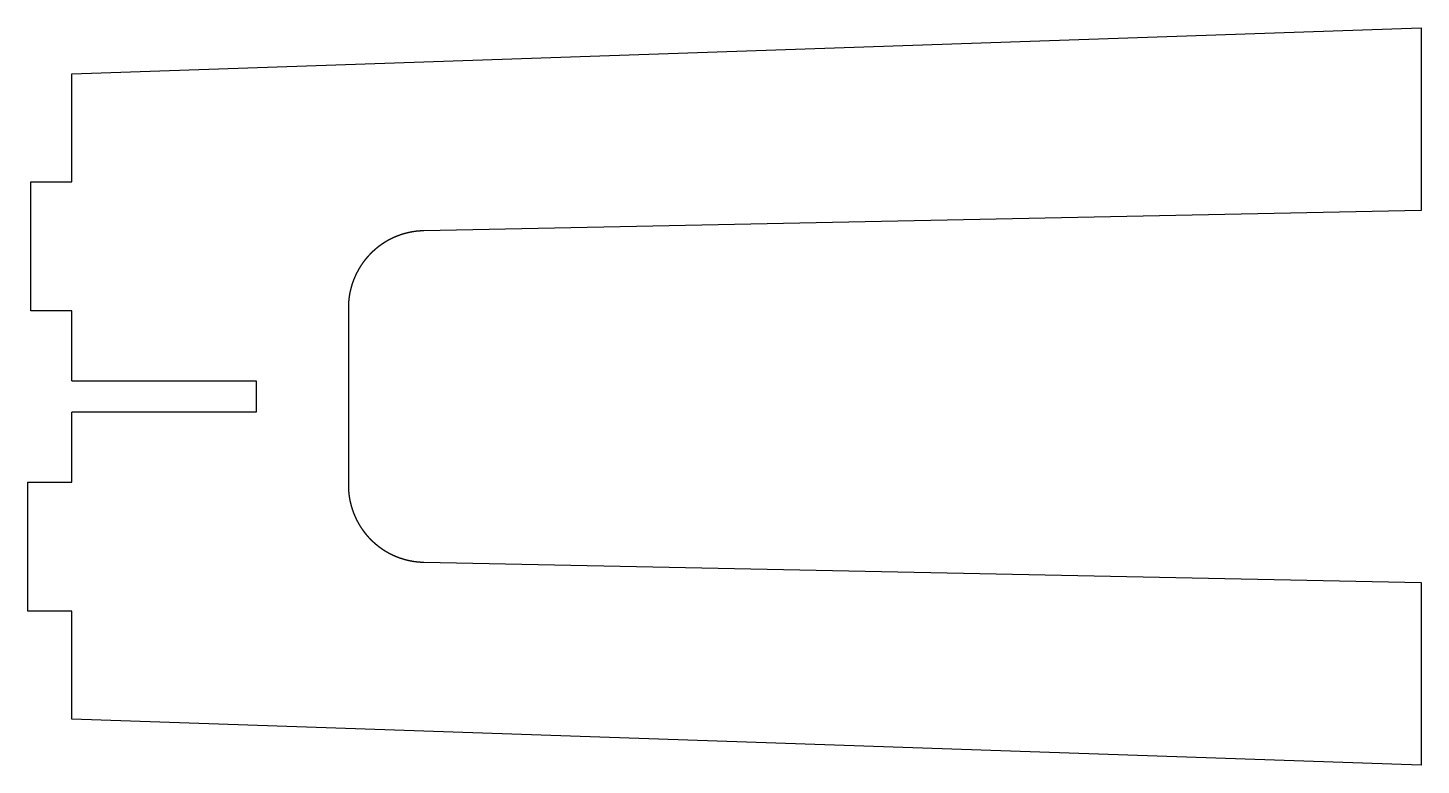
# Model space of a CAD drawing. Extents: x -756 to 0, y -200 to 200.
import ezdxf

# ---------------------------------------------------------------- set-up
doc = ezdxf.new("R2010")
doc.units = 0
doc.layers.get('0').update_dxf_attribs({"linetype": 'continuous'})

# ---------------------------------------------------------------- blocks, each defined once
blk = doc.blocks.new('SKETCH')
at = {"color": 7}
for p, q in [((-732, 175), (0, 200)), ((0, 200), (0, 101)), ((-732, 116.4), (-732, 175)), ((-754.21, 46.4), (-754.21, 116.4)), ((-754.21, 116.4), (-732, 116.4)), ((0, 101), (-541.11, 89.88)), ((-732, 46.4), (-754.21, 46.4)), ((-732, 8.51), (-732, 46.4)), ((-582, 48.15), (-582, -48.15)), ((-732, 8.51), (-632, 8.51)), ((-632, 8.51), (-632, -8.5)), ((-732, -46.4), (-732, -8.5)), ((-632, -8.5), (-732, -8.5)), ((-755.88, -116.4), (-755.88, -46.4)), ((-755.88, -46.4), (-732, -46.4)), ((-541.11, -89.88), (0, -101)), ((0, -101), (0, -200)), ((-732, -116.4), (-755.88, -116.4)), ((-732, -175), (-732, -116.4)), ((0, -200), (-732, -175))]:
    blk.add_line(p, q, dxfattribs=at)
for points in [[(-541.11, 89.88), (-541.16, 89.88), (-541.21, 89.88), (-541.26, 89.88), (-541.31, 89.88), (-541.36, 89.88), (-541.41, 89.88), (-541.46, 89.88), (-541.51, 89.87), (-541.56, 89.87), (-541.61, 89.87), (-541.66, 89.87), (-541.71, 89.87), (-541.76, 89.87), (-541.81, 89.86), (-541.86, 89.86), (-541.91, 89.86), (-541.96, 89.86), (-542.01, 89.86), (-542.06, 89.85), (-542.11, 89.85), (-542.16, 89.85), (-542.21, 89.85), (-542.26, 89.84), (-542.31, 89.84), (-542.36, 89.84), (-542.41, 89.84), (-542.46, 89.83), (-542.51, 89.83), (-542.56, 89.83), (-542.61, 89.83), (-542.66, 89.82), (-542.71, 89.82), (-542.76, 89.82), (-542.81, 89.81), (-542.86, 89.81), (-542.91, 89.81), (-542.96, 89.81), (-543.01, 89.8), (-543.06, 89.8), (-543.11, 89.8), (-543.16, 89.79), (-543.21, 89.79), (-543.26, 89.78), (-543.31, 89.78), (-543.36, 89.78), (-543.41, 89.77), (-543.46, 89.77), (-543.51, 89.77), (-543.56, 89.76), (-543.61, 89.76), (-543.66, 89.75), (-543.71, 89.75), (-543.76, 89.75), (-543.81, 89.74), (-543.86, 89.74), (-543.91, 89.73), (-543.96, 89.73), (-544.01, 89.72), (-544.06, 89.72), (-544.11, 89.72), (-544.16, 89.71), (-544.21, 89.71), (-544.26, 89.7), (-544.31, 89.7), (-544.36, 89.69), (-544.4, 89.69), (-544.45, 89.68), (-544.5, 89.68), (-544.55, 89.67), (-544.6, 89.67), (-544.65, 89.66), (-544.7, 89.66), (-544.75, 89.65), (-544.8, 89.64), (-544.85, 89.64), (-544.9, 89.63), (-544.95, 89.63), (-545, 89.62), (-545.05, 89.62), (-545.1, 89.61), (-545.15, 89.61), (-545.2, 89.6), (-545.25, 89.59), (-545.3, 89.59), (-545.35, 89.58), (-545.4, 89.57), (-545.45, 89.57), (-545.5, 89.56), (-545.55, 89.56), (-545.6, 89.55), (-545.65, 89.54), (-545.7, 89.54), (-545.75, 89.53), (-545.8, 89.52), (-545.84, 89.52), (-545.89, 89.51), (-545.94, 89.5), (-545.99, 89.5), (-546.04, 89.49), (-546.09, 89.48), (-546.14, 89.48), (-546.19, 89.47), (-546.24, 89.46), (-546.29, 89.45), (-546.34, 89.45), (-546.39, 89.44), (-546.44, 89.43), (-546.49, 89.43), (-546.54, 89.42), (-546.59, 89.41), (-546.64, 89.4), (-546.69, 89.39), (-546.74, 89.39), (-546.78, 89.38), (-546.83, 89.37), (-546.88, 89.36), (-546.93, 89.36), (-546.98, 89.35), (-547.03, 89.34), (-547.08, 89.33), (-547.13, 89.32), (-547.18, 89.31), (-547.23, 89.31), (-547.28, 89.3), (-547.33, 89.29), (-547.38, 89.28), (-547.43, 89.27), (-547.48, 89.26), (-547.52, 89.26), (-547.57, 89.25), (-547.62, 89.24), (-547.67, 89.23), (-547.72, 89.22), (-547.77, 89.21), (-547.82, 89.2), (-547.87, 89.19), (-547.92, 89.18), (-547.97, 89.17), (-548.02, 89.17), (-548.07, 89.16), (-548.11, 89.15), (-548.16, 89.14), (-548.21, 89.13), (-548.26, 89.12), (-548.31, 89.11), (-548.36, 89.1), (-548.41, 89.09), (-548.46, 89.08), (-548.51, 89.07), (-548.56, 89.06), (-548.61, 89.05), (-548.65, 89.04), (-548.7, 89.03), (-548.75, 89.02), (-548.8, 89.01), (-548.85, 89), (-548.9, 88.99), (-548.95, 88.98), (-549, 88.97), (-549.05, 88.96), (-549.09, 88.95), (-549.14, 88.94), (-549.19, 88.93), (-549.24, 88.91), (-549.29, 88.9), (-549.34, 88.89), (-549.39, 88.88), (-549.44, 88.87), (-549.48, 88.86), (-549.53, 88.85), (-549.58, 88.84), (-549.63, 88.83), (-549.68, 88.82), (-549.73, 88.8), (-549.78, 88.79), (-549.83, 88.78), (-549.87, 88.77), (-549.92, 88.76), (-549.97, 88.75), (-550.02, 88.73), (-550.07, 88.72), (-550.12, 88.71), (-550.17, 88.7), (-550.21, 88.69), (-550.26, 88.68), (-550.31, 88.66), (-550.36, 88.65), (-550.41, 88.64), (-550.46, 88.63), (-550.51, 88.61), (-550.55, 88.6), (-550.6, 88.59), (-550.65, 88.58), (-550.7, 88.57), (-550.75, 88.55), (-550.8, 88.54), (-550.84, 88.53), (-550.89, 88.51), (-550.94, 88.5), (-550.99, 88.49), (-551.04, 88.48), (-551.09, 88.46), (-551.13, 88.45), (-551.18, 88.44), (-551.23, 88.42), (-551.28, 88.41), (-551.33, 88.4), (-551.38, 88.38), (-551.42, 88.37), (-551.47, 88.36), (-551.52, 88.34), (-551.57, 88.33), (-551.62, 88.32), (-551.66, 88.3), (-551.71, 88.29), (-551.76, 88.28), (-551.81, 88.26), (-551.86, 88.25), (-551.9, 88.23), (-551.95, 88.22), (-552, 88.21), (-552.05, 88.19), (-552.1, 88.18), (-552.14, 88.16), (-552.19, 88.15), (-552.24, 88.14), (-552.29, 88.12), (-552.34, 88.11), (-552.38, 88.09), (-552.43, 88.08), (-552.48, 88.06), (-552.53, 88.05), (-552.58, 88.03), (-552.62, 88.02), (-552.67, 88), (-552.72, 87.99), (-552.77, 87.97), (-552.81, 87.96), (-552.86, 87.94), (-552.91, 87.93), (-552.96, 87.91), (-553, 87.9), (-553.05, 87.88), (-553.1, 87.87), (-553.15, 87.85), (-553.19, 87.84), (-553.24, 87.82), (-553.29, 87.81), (-553.34, 87.79), (-553.38, 87.77), (-553.43, 87.76), (-553.48, 87.74), (-553.53, 87.73), (-553.57, 87.71), (-553.62, 87.69), (-553.67, 87.68), (-553.72, 87.66), (-553.76, 87.65), (-553.81, 87.63), (-553.86, 87.61), (-553.91, 87.6), (-553.95, 87.58), (-554, 87.57), (-554.05, 87.55), (-554.09, 87.53), (-554.14, 87.52), (-554.19, 87.5), (-554.24, 87.48), (-554.28, 87.47), (-554.33, 87.45), (-554.38, 87.43), (-554.42, 87.41), (-554.47, 87.4), (-554.52, 87.38), (-554.57, 87.36), (-554.61, 87.35), (-554.66, 87.33), (-554.71, 87.31), (-554.75, 87.29), (-554.8, 87.28), (-554.85, 87.26), (-554.89, 87.24), (-554.94, 87.22), (-554.99, 87.21), (-555.03, 87.19), (-555.08, 87.17), (-555.13, 87.15), (-555.17, 87.14), (-555.22, 87.12), (-555.27, 87.1), (-555.31, 87.08), (-555.36, 87.06), (-555.41, 87.05), (-555.45, 87.03), (-555.5, 87.01), (-555.55, 86.99), (-555.59, 86.97), (-555.64, 86.95), (-555.69, 86.94), (-555.73, 86.92), (-555.78, 86.9), (-555.83, 86.88), (-555.87, 86.86), (-555.92, 86.84), (-555.97, 86.82), (-556.01, 86.81), (-556.06, 86.79), (-556.1, 86.77), (-556.15, 86.75), (-556.2, 86.73), (-556.24, 86.71), (-556.29, 86.69), (-556.33, 86.67), (-556.38, 86.65), (-556.43, 86.63), (-556.47, 86.61), (-556.52, 86.59), (-556.57, 86.57), (-556.61, 86.56), (-556.66, 86.54), (-556.7, 86.52), (-556.75, 86.5), (-556.8, 86.48), (-556.84, 86.46), (-556.89, 86.44), (-556.93, 86.42), (-556.98, 86.4), (-557.02, 86.38), (-557.07, 86.36), (-557.12, 86.34), (-557.16, 86.32), (-557.21, 86.3), (-557.25, 86.28), (-557.3, 86.26), (-557.34, 86.23), (-557.39, 86.21), (-557.44, 86.19), (-557.48, 86.17), (-557.53, 86.15), (-557.57, 86.13), (-557.62, 86.11), (-557.66, 86.09), (-557.71, 86.07), (-557.75, 86.05), (-557.8, 86.03), (-557.84, 86.01), (-557.89, 85.99), (-557.94, 85.96), (-557.98, 85.94), (-558.03, 85.92), (-558.07, 85.9), (-558.12, 85.88), (-558.16, 85.86), (-558.21, 85.84), (-558.25, 85.81), (-558.3, 85.79), (-558.34, 85.77), (-558.39, 85.75), (-558.43, 85.73), (-558.48, 85.71), (-558.52, 85.68), (-558.57, 85.66), (-558.61, 85.64), (-558.66, 85.62), (-558.7, 85.6), (-558.75, 85.57), (-558.79, 85.55), (-558.84, 85.53), (-558.88, 85.51), (-558.93, 85.48), (-558.97, 85.46), (-559.01, 85.44), (-559.06, 85.42), (-559.1, 85.4), (-559.15, 85.37), (-559.19, 85.35), (-559.24, 85.33), (-559.28, 85.3), (-559.33, 85.28), (-559.37, 85.26), (-559.42, 85.24), (-559.46, 85.21), (-559.5, 85.19), (-559.55, 85.17), (-559.59, 85.14), (-559.64, 85.12), (-559.68, 85.1), (-559.73, 85.07), (-559.77, 85.05), (-559.81, 85.03), (-559.86, 85), (-559.9, 84.98), (-559.95, 84.96), (-559.99, 84.93), (-560.03, 84.91), (-560.08, 84.89), (-560.12, 84.86), (-560.17, 84.84), (-560.21, 84.81), (-560.25, 84.79), (-560.3, 84.77), (-560.34, 84.74), (-560.39, 84.72), (-560.43, 84.69), (-560.47, 84.67), (-560.52, 84.65), (-560.56, 84.62), (-560.6, 84.6), (-560.65, 84.57), (-560.69, 84.55), (-560.74, 84.52), (-560.78, 84.5), (-560.82, 84.47), (-560.87, 84.45), (-560.91, 84.42), (-560.95, 84.4), (-561, 84.38), (-561.04, 84.35), (-561.08, 84.33), (-561.13, 84.3), (-561.17, 84.28), (-561.21, 84.25), (-561.26, 84.23), (-561.3, 84.2), (-561.34, 84.17), (-561.39, 84.15), (-561.43, 84.12), (-561.47, 84.1), (-561.52, 84.07), (-561.56, 84.05), (-561.6, 84.02), (-561.64, 84), (-561.69, 83.97), (-561.73, 83.95), (-561.77, 83.92), (-561.82, 83.89), (-561.86, 83.87), (-561.9, 83.84), (-561.94, 83.82), (-561.99, 83.79), (-562.03, 83.76), (-562.07, 83.74), (-562.11, 83.71), (-562.16, 83.69), (-562.2, 83.66), (-562.24, 83.63), (-562.28, 83.61), (-562.33, 83.58), (-562.37, 83.55), (-562.41, 83.53), (-562.45, 83.5), (-562.5, 83.47), (-562.54, 83.45), (-562.58, 83.42), (-562.62, 83.39), (-562.67, 83.37), (-562.71, 83.34), (-562.75, 83.31), (-562.79, 83.29), (-562.83, 83.26), (-562.88, 83.23), (-562.92, 83.21), (-562.96, 83.18), (-563, 83.15), (-563.04, 83.12), (-563.09, 83.1), (-563.13, 83.07), (-563.17, 83.04), (-563.21, 83.01), (-563.25, 82.99), (-563.29, 82.96), (-563.34, 82.93), (-563.38, 82.9), (-563.42, 82.88), (-563.46, 82.85), (-563.5, 82.82), (-563.54, 82.79), (-563.59, 82.76), (-563.63, 82.74), (-563.67, 82.71), (-563.71, 82.68), (-563.75, 82.65), (-563.79, 82.62), (-563.83, 82.6), (-563.88, 82.57), (-563.92, 82.54), (-563.96, 82.51), (-564, 82.48), (-564.04, 82.45), (-564.08, 82.43), (-564.12, 82.4), (-564.16, 82.37), (-564.2, 82.34), (-564.24, 82.31), (-564.29, 82.28), (-564.33, 82.25), (-564.37, 82.22), (-564.41, 82.2), (-564.45, 82.17), (-564.49, 82.14), (-564.53, 82.11), (-564.57, 82.08), (-564.61, 82.05), (-564.65, 82.02), (-564.69, 81.99), (-564.73, 81.96), (-564.77, 81.93), (-564.81, 81.9), (-564.85, 81.87), (-564.9, 81.85), (-564.94, 81.82), (-564.98, 81.79), (-565.02, 81.76), (-565.06, 81.73), (-565.1, 81.7), (-565.14, 81.67), (-565.18, 81.64), (-565.22, 81.61), (-565.26, 81.58), (-565.3, 81.55), (-565.34, 81.52), (-565.38, 81.49), (-565.42, 81.46), (-565.46, 81.43), (-565.5, 81.4), (-565.54, 81.37), (-565.58, 81.34), (-565.62, 81.31), (-565.66, 81.28), (-565.7, 81.25), (-565.73, 81.21), (-565.77, 81.18), (-565.81, 81.15), (-565.85, 81.12), (-565.89, 81.09), (-565.93, 81.06), (-565.97, 81.03), (-566.01, 81), (-566.05, 80.97), (-566.09, 80.94), (-566.13, 80.91), (-566.17, 80.88), (-566.21, 80.85), (-566.25, 80.81), (-566.29, 80.78), (-566.32, 80.75), (-566.36, 80.72), (-566.4, 80.69), (-566.44, 80.66), (-566.48, 80.63), (-566.52, 80.59), (-566.56, 80.56), (-566.6, 80.53), (-566.64, 80.5), (-566.67, 80.47), (-566.71, 80.44), (-566.75, 80.41), (-566.79, 80.37), (-566.83, 80.34), (-566.87, 80.31), (-566.91, 80.28), (-566.94, 80.25), (-566.98, 80.21), (-567.02, 80.18), (-567.06, 80.15), (-567.1, 80.12), (-567.14, 80.09), (-567.17, 80.05), (-567.21, 80.02), (-567.25, 79.99), (-567.29, 79.96), (-567.33, 79.92), (-567.37, 79.89), (-567.4, 79.86), (-567.44, 79.83), (-567.48, 79.79), (-567.52, 79.76), (-567.55, 79.73), (-567.59, 79.7), (-567.63, 79.66), (-567.67, 79.63), (-567.71, 79.6), (-567.74, 79.56), (-567.78, 79.53), (-567.82, 79.5), (-567.86, 79.47), (-567.89, 79.43), (-567.93, 79.4), (-567.97, 79.37), (-568.01, 79.33), (-568.04, 79.3), (-568.08, 79.27), (-568.12, 79.23), (-568.16, 79.2), (-568.19, 79.17), (-568.23, 79.13), (-568.27, 79.1), (-568.3, 79.07), (-568.34, 79.03), (-568.38, 79), (-568.41, 78.96), (-568.45, 78.93), (-568.49, 78.9), (-568.52, 78.86), (-568.56, 78.83), (-568.6, 78.8), (-568.64, 78.76), (-568.67, 78.73), (-568.71, 78.69), (-568.75, 78.66), (-568.78, 78.63), (-568.82, 78.59), (-568.85, 78.56), (-568.89, 78.52), (-568.93, 78.49), (-568.96, 78.45), (-569, 78.42), (-569.04, 78.39), (-569.07, 78.35), (-569.11, 78.32), (-569.14, 78.28), (-569.18, 78.25), (-569.22, 78.21), (-569.25, 78.18), (-569.29, 78.14), (-569.32, 78.11), (-569.36, 78.07), (-569.4, 78.04), (-569.43, 78), (-569.47, 77.97), (-569.5, 77.93), (-569.54, 77.9), (-569.57, 77.86), (-569.61, 77.83), (-569.65, 77.79), (-569.68, 77.76), (-569.72, 77.72), (-569.75, 77.69), (-569.79, 77.65), (-569.82, 77.62), (-569.86, 77.58), (-569.89, 77.55), (-569.93, 77.51), (-569.96, 77.47), (-570, 77.44), (-570.03, 77.4), (-570.07, 77.37), (-570.1, 77.33), (-570.14, 77.3), (-570.17, 77.26), (-570.21, 77.22), (-570.24, 77.19), (-570.28, 77.15), (-570.31, 77.12), (-570.35, 77.08), (-570.38, 77.04), (-570.42, 77.01), (-570.45, 76.97), (-570.49, 76.94), (-570.52, 76.9), (-570.55, 76.86), (-570.59, 76.83), (-570.62, 76.79), (-570.66, 76.75), (-570.69, 76.72), (-570.73, 76.68), (-570.76, 76.64), (-570.79, 76.61), (-570.83, 76.57), (-570.86, 76.54), (-570.9, 76.5), (-570.93, 76.46), (-570.96, 76.42), (-571, 76.39), (-571.03, 76.35), (-571.07, 76.31), (-571.1, 76.28), (-571.13, 76.24), (-571.17, 76.2), (-571.2, 76.17), (-571.23, 76.13), (-571.27, 76.09), (-571.3, 76.06), (-571.33, 76.02), (-571.37, 75.98), (-571.4, 75.94), (-571.43, 75.91), (-571.47, 75.87), (-571.5, 75.83), (-571.53, 75.79), (-571.57, 75.76), (-571.6, 75.72), (-571.63, 75.68), (-571.67, 75.64), (-571.7, 75.61), (-571.73, 75.57), (-571.76, 75.53), (-571.8, 75.49), (-571.83, 75.45), (-571.86, 75.42), (-571.89, 75.38), (-571.93, 75.34), (-571.96, 75.3), (-571.99, 75.27), (-572.03, 75.23), (-572.06, 75.19), (-572.09, 75.15), (-572.12, 75.11), (-572.15, 75.07), (-572.19, 75.04), (-572.22, 75), (-572.25, 74.96), (-572.28, 74.92), (-572.32, 74.88), (-572.35, 74.84), (-572.38, 74.81), (-572.41, 74.77), (-572.44, 74.73), (-572.47, 74.69), (-572.51, 74.65), (-572.54, 74.61), (-572.57, 74.57), (-572.6, 74.54), (-572.63, 74.5), (-572.66, 74.46), (-572.7, 74.42), (-572.73, 74.38), (-572.76, 74.34), (-572.79, 74.3), (-572.82, 74.26), (-572.85, 74.23), (-572.88, 74.19), (-572.92, 74.15), (-572.95, 74.11), (-572.98, 74.07), (-573.01, 74.03), (-573.04, 73.99), (-573.07, 73.95), (-573.1, 73.91), (-573.13, 73.87), (-573.16, 73.83), (-573.19, 73.79), (-573.22, 73.75), (-573.25, 73.71), (-573.29, 73.67), (-573.32, 73.64), (-573.35, 73.6), (-573.38, 73.56), (-573.41, 73.52), (-573.44, 73.48), (-573.47, 73.44), (-573.5, 73.4), (-573.53, 73.36), (-573.56, 73.32), (-573.59, 73.28), (-573.62, 73.24), (-573.65, 73.2), (-573.68, 73.16), (-573.71, 73.12), (-573.74, 73.08), (-573.77, 73.04), (-573.8, 73), (-573.83, 72.96), (-573.86, 72.92), (-573.89, 72.88), (-573.92, 72.84), (-573.95, 72.8), (-573.98, 72.76), (-574.01, 72.71), (-574.03, 72.67), (-574.06, 72.63), (-574.09, 72.59), (-574.12, 72.55), (-574.15, 72.51), (-574.18, 72.47), (-574.21, 72.43), (-574.24, 72.39), (-574.27, 72.35), (-574.3, 72.31), (-574.33, 72.27), (-574.36, 72.23), (-574.38, 72.19), (-574.41, 72.15), (-574.44, 72.1), (-574.47, 72.06), (-574.5, 72.02), (-574.53, 71.98), (-574.56, 71.94), (-574.58, 71.9), (-574.61, 71.86), (-574.64, 71.82), (-574.67, 71.78), (-574.7, 71.73), (-574.73, 71.69), (-574.75, 71.65), (-574.78, 71.61), (-574.81, 71.57), (-574.84, 71.53), (-574.87, 71.49), (-574.89, 71.45), (-574.92, 71.4), (-574.95, 71.36), (-574.98, 71.32), (-575.01, 71.28), (-575.03, 71.24), (-575.06, 71.2), (-575.09, 71.15), (-575.12, 71.11), (-575.14, 71.07), (-575.17, 71.03), (-575.2, 70.99), (-575.23, 70.94), (-575.25, 70.9), (-575.28, 70.86), (-575.31, 70.82), (-575.33, 70.78), (-575.36, 70.73), (-575.39, 70.69), (-575.42, 70.65), (-575.44, 70.61), (-575.47, 70.57), (-575.5, 70.52), (-575.52, 70.48), (-575.55, 70.44), (-575.58, 70.4), (-575.6, 70.36), (-575.63, 70.31), (-575.66, 70.27), (-575.68, 70.23), (-575.71, 70.19), (-575.74, 70.14), (-575.76, 70.1), (-575.79, 70.06), (-575.81, 70.02), (-575.84, 69.97), (-575.87, 69.93), (-575.89, 69.89), (-575.92, 69.84), (-575.94, 69.8), (-575.97, 69.76), (-576, 69.72), (-576.02, 69.67), (-576.05, 69.63), (-576.07, 69.59), (-576.1, 69.55), (-576.12, 69.5), (-576.15, 69.46), (-576.18, 69.42), (-576.2, 69.37), (-576.23, 69.33), (-576.25, 69.29), (-576.28, 69.24), (-576.3, 69.2), (-576.33, 69.16), (-576.35, 69.11), (-576.38, 69.07), (-576.4, 69.03), (-576.43, 68.98), (-576.45, 68.94), (-576.48, 68.9), (-576.5, 68.85), (-576.53, 68.81), (-576.55, 68.77), (-576.58, 68.72), (-576.6, 68.68), (-576.63, 68.64), (-576.65, 68.59), (-576.67, 68.55), (-576.7, 68.51), (-576.72, 68.46), (-576.75, 68.42), (-576.77, 68.37), (-576.8, 68.33), (-576.82, 68.29), (-576.84, 68.24), (-576.87, 68.2), (-576.89, 68.16), (-576.92, 68.11), (-576.94, 68.07), (-576.96, 68.02), (-576.99, 67.98), (-577.01, 67.94), (-577.04, 67.89), (-577.06, 67.85), (-577.08, 67.8), (-577.11, 67.76), (-577.13, 67.72), (-577.15, 67.67), (-577.18, 67.63), (-577.2, 67.58), (-577.22, 67.54), (-577.25, 67.49), (-577.27, 67.45), (-577.29, 67.41), (-577.32, 67.36), (-577.34, 67.32), (-577.36, 67.27), (-577.38, 67.23), (-577.41, 67.18), (-577.43, 67.14), (-577.45, 67.09), (-577.48, 67.05), (-577.5, 67.01), (-577.52, 66.96), (-577.54, 66.92), (-577.57, 66.87), (-577.59, 66.83), (-577.61, 66.78), (-577.63, 66.74), (-577.65, 66.69), (-577.68, 66.65), (-577.7, 66.6), (-577.72, 66.56), (-577.74, 66.51), (-577.77, 66.47), (-577.79, 66.42), (-577.81, 66.38), (-577.83, 66.33), (-577.85, 66.29), (-577.87, 66.24), (-577.9, 66.2), (-577.92, 66.15), (-577.94, 66.11), (-577.96, 66.06), (-577.98, 66.02), (-578, 65.97), (-578.02, 65.93), (-578.05, 65.88), (-578.07, 65.84), (-578.09, 65.79), (-578.11, 65.75), (-578.13, 65.7), (-578.15, 65.66), (-578.17, 65.61), (-578.19, 65.56), (-578.21, 65.52), (-578.23, 65.47), (-578.26, 65.43), (-578.28, 65.38), (-578.3, 65.34), (-578.32, 65.29), (-578.34, 65.25), (-578.36, 65.2), (-578.38, 65.15), (-578.4, 65.11), (-578.42, 65.06), (-578.44, 65.02), (-578.46, 64.97), (-578.48, 64.93), (-578.5, 64.88), (-578.52, 64.83), (-578.54, 64.79), (-578.56, 64.74), (-578.58, 64.7), (-578.6, 64.65), (-578.62, 64.6), (-578.64, 64.56), (-578.66, 64.51), (-578.68, 64.47), (-578.7, 64.42), (-578.72, 64.37), (-578.74, 64.33), (-578.76, 64.28), (-578.78, 64.24), (-578.79, 64.19), (-578.81, 64.14), (-578.83, 64.1), (-578.85, 64.05), (-578.87, 64.01), (-578.89, 63.96), (-578.91, 63.91), (-578.93, 63.87), (-578.95, 63.82), (-578.96, 63.77), (-578.98, 63.73), (-579, 63.68), (-579.02, 63.63), (-579.04, 63.59), (-579.06, 63.54), (-579.08, 63.5), (-579.09, 63.45), (-579.11, 63.4), (-579.13, 63.36), (-579.15, 63.31), (-579.17, 63.26), (-579.19, 63.22), (-579.2, 63.17), (-579.22, 63.12), (-579.24, 63.08), (-579.26, 63.03), (-579.28, 62.98), (-579.29, 62.94), (-579.31, 62.89), (-579.33, 62.84), (-579.35, 62.8), (-579.36, 62.75), (-579.38, 62.7), (-579.4, 62.65), (-579.42, 62.61), (-579.43, 62.56), (-579.45, 62.51), (-579.47, 62.47), (-579.48, 62.42), (-579.5, 62.37), (-579.52, 62.33), (-579.54, 62.28), (-579.55, 62.23), (-579.57, 62.19), (-579.59, 62.14), (-579.6, 62.09), (-579.62, 62.04), (-579.64, 62), (-579.65, 61.95), (-579.67, 61.9), (-579.69, 61.85), (-579.7, 61.81), (-579.72, 61.76), (-579.73, 61.71), (-579.75, 61.67), (-579.77, 61.62), (-579.78, 61.57), (-579.8, 61.52), (-579.81, 61.48), (-579.83, 61.43), (-579.85, 61.38), (-579.86, 61.33), (-579.88, 61.29), (-579.89, 61.24), (-579.91, 61.19), (-579.93, 61.14), (-579.94, 61.1), (-579.96, 61.05), (-579.97, 61), (-579.99, 60.95), (-580, 60.91), (-580.02, 60.86), (-580.03, 60.81), (-580.05, 60.76), (-580.06, 60.72), (-580.08, 60.67), (-580.09, 60.62), (-580.11, 60.57), (-580.12, 60.53), (-580.14, 60.48), (-580.15, 60.43), (-580.17, 60.38), (-580.18, 60.33), (-580.2, 60.29), (-580.21, 60.24), (-580.23, 60.19), (-580.24, 60.14), (-580.25, 60.09), (-580.27, 60.05), (-580.28, 60), (-580.3, 59.95), (-580.31, 59.9), (-580.32, 59.85), (-580.34, 59.81), (-580.35, 59.76), (-580.37, 59.71), (-580.38, 59.66), (-580.39, 59.61), (-580.41, 59.57), (-580.42, 59.52), (-580.44, 59.47), (-580.45, 59.42), (-580.46, 59.37), (-580.48, 59.33), (-580.49, 59.28), (-580.5, 59.23), (-580.52, 59.18), (-580.53, 59.13), (-580.54, 59.08), (-580.55, 59.04), (-580.57, 58.99), (-580.58, 58.94), (-580.59, 58.89), (-580.61, 58.84), (-580.62, 58.8), (-580.63, 58.75), (-580.64, 58.7), (-580.66, 58.65), (-580.67, 58.6), (-580.68, 58.55), (-580.69, 58.5), (-580.71, 58.46), (-580.72, 58.41), (-580.73, 58.36), (-580.74, 58.31), (-580.76, 58.26), (-580.77, 58.21), (-580.78, 58.17), (-580.79, 58.12), (-580.8, 58.07), (-580.82, 58.02), (-580.83, 57.97), (-580.84, 57.92), (-580.85, 57.87), (-580.86, 57.83), (-580.87, 57.78), (-580.89, 57.73), (-580.9, 57.68), (-580.91, 57.63), (-580.92, 57.58), (-580.93, 57.53), (-580.94, 57.48), (-580.95, 57.44), (-580.96, 57.39), (-580.98, 57.34), (-580.99, 57.29), (-581, 57.24), (-581.01, 57.19), (-581.02, 57.14), (-581.03, 57.09), (-581.04, 57.05), (-581.05, 57), (-581.06, 56.95), (-581.07, 56.9), (-581.08, 56.85), (-581.09, 56.8), (-581.1, 56.75), (-581.11, 56.7), (-581.12, 56.65), (-581.13, 56.61), (-581.14, 56.56), (-581.15, 56.51), (-581.16, 56.46), (-581.17, 56.41), (-581.18, 56.36), (-581.19, 56.31), (-581.2, 56.26), (-581.21, 56.21), (-581.22, 56.16), (-581.23, 56.11), (-581.24, 56.07), (-581.25, 56.02), (-581.26, 55.97), (-581.27, 55.92), (-581.28, 55.87), (-581.29, 55.82), (-581.3, 55.77), (-581.31, 55.72), (-581.32, 55.67), (-581.33, 55.62), (-581.33, 55.57), (-581.34, 55.53), (-581.35, 55.48), (-581.36, 55.43), (-581.37, 55.38), (-581.38, 55.33), (-581.39, 55.28), (-581.39, 55.23), (-581.4, 55.18), (-581.41, 55.13), (-581.42, 55.08), (-581.43, 55.03), (-581.44, 54.98), (-581.44, 54.93), (-581.45, 54.88), (-581.46, 54.84), (-581.47, 54.79), (-581.48, 54.74), (-581.48, 54.69), (-581.49, 54.64), (-581.5, 54.59), (-581.51, 54.54), (-581.52, 54.49), (-581.52, 54.44), (-581.53, 54.39), (-581.54, 54.34), (-581.55, 54.29), (-581.55, 54.24), (-581.56, 54.19), (-581.57, 54.14), (-581.57, 54.09), (-581.58, 54.04), (-581.59, 53.99), (-581.6, 53.95), (-581.6, 53.9), (-581.61, 53.85), (-581.62, 53.8), (-581.62, 53.75), (-581.63, 53.7), (-581.64, 53.65), (-581.64, 53.6), (-581.65, 53.55), (-581.66, 53.5), (-581.66, 53.45), (-581.67, 53.4), (-581.67, 53.35), (-581.68, 53.3), (-581.69, 53.25), (-581.69, 53.2), (-581.7, 53.15), (-581.7, 53.1), (-581.71, 53.05), (-581.72, 53), (-581.72, 52.95), (-581.73, 52.9), (-581.73, 52.85), (-581.74, 52.8), (-581.74, 52.75), (-581.75, 52.7), (-581.76, 52.66), (-581.76, 52.61), (-581.77, 52.56), (-581.77, 52.51), (-581.78, 52.46), (-581.78, 52.41), (-581.79, 52.36), (-581.79, 52.31), (-581.8, 52.26), (-581.8, 52.21), (-581.81, 52.16), (-581.81, 52.11), (-581.82, 52.06), (-581.82, 52.01), (-581.83, 51.96), (-581.83, 51.91), (-581.83, 51.86), (-581.84, 51.81), (-581.84, 51.76), (-581.85, 51.71), (-581.85, 51.66), (-581.86, 51.61), (-581.86, 51.56), (-581.86, 51.51), (-581.87, 51.46), (-581.87, 51.41), (-581.88, 51.36), (-581.88, 51.31), (-581.88, 51.26), (-581.89, 51.21), (-581.89, 51.16), (-581.89, 51.11), (-581.9, 51.06), (-581.9, 51.01), (-581.91, 50.96), (-581.91, 50.91), (-581.91, 50.86), (-581.91, 50.81), (-581.92, 50.76), (-581.92, 50.71), (-581.92, 50.66), (-581.93, 50.61), (-581.93, 50.56), (-581.93, 50.51), (-581.94, 50.46), (-581.94, 50.41), (-581.94, 50.36), (-581.94, 50.31), (-581.95, 50.26), (-581.95, 50.21), (-581.95, 50.16), (-581.95, 50.11), (-581.96, 50.06), (-581.96, 50.01), (-581.96, 49.96), (-581.96, 49.91), (-581.96, 49.86), (-581.97, 49.81), (-581.97, 49.76), (-581.97, 49.71), (-581.97, 49.66), (-581.97, 49.61), (-581.98, 49.56), (-581.98, 49.51), (-581.98, 49.46), (-581.98, 49.41), (-581.98, 49.36), (-581.98, 49.31), (-581.99, 49.26), (-581.99, 49.21), (-581.99, 49.16), (-581.99, 49.11), (-581.99, 49.06), (-581.99, 49.01), (-581.99, 48.96), (-581.99, 48.91), (-581.99, 48.86), (-581.99, 48.81), (-582, 48.76), (-582, 48.71), (-582, 48.66), (-582, 48.61), (-582, 48.56), (-582, 48.51), (-582, 48.46), (-582, 48.41), (-582, 48.36), (-582, 48.31), (-582, 48.26), (-582, 48.21), (-582, 48.16), (-582, 48.15)], [(-582, -48.15), (-582, -48.2), (-582, -48.25), (-582, -48.3), (-582, -48.35), (-582, -48.4), (-582, -48.45), (-582, -48.5), (-582, -48.55), (-582, -48.6), (-582, -48.65), (-582, -48.7), (-582, -48.75), (-581.99, -48.8), (-581.99, -48.85), (-581.99, -48.9), (-581.99, -48.95), (-581.99, -49), (-581.99, -49.05), (-581.99, -49.1), (-581.99, -49.15), (-581.99, -49.2), (-581.99, -49.25), (-581.98, -49.3), (-581.98, -49.35), (-581.98, -49.4), (-581.98, -49.45), (-581.98, -49.5), (-581.98, -49.55), (-581.97, -49.6), (-581.97, -49.65), (-581.97, -49.7), (-581.97, -49.75), (-581.97, -49.8), (-581.97, -49.85), (-581.96, -49.9), (-581.96, -49.95), (-581.96, -50), (-581.96, -50.05), (-581.95, -50.1), (-581.95, -50.15), (-581.95, -50.2), (-581.95, -50.25), (-581.94, -50.3), (-581.94, -50.35), (-581.94, -50.4), (-581.94, -50.45), (-581.93, -50.5), (-581.93, -50.55), (-581.93, -50.6), (-581.93, -50.65), (-581.92, -50.7), (-581.92, -50.75), (-581.92, -50.8), (-581.91, -50.85), (-581.91, -50.9), (-581.91, -50.95), (-581.9, -51), (-581.9, -51.05), (-581.9, -51.09), (-581.89, -51.14), (-581.89, -51.19), (-581.88, -51.24), (-581.88, -51.29), (-581.88, -51.34), (-581.87, -51.39), (-581.87, -51.44), (-581.87, -51.49), (-581.86, -51.54), (-581.86, -51.59), (-581.85, -51.64), (-581.85, -51.69), (-581.84, -51.74), (-581.84, -51.79), (-581.84, -51.84), (-581.83, -51.89), (-581.83, -51.94), (-581.82, -51.99), (-581.82, -52.04), (-581.81, -52.09), (-581.81, -52.14), (-581.8, -52.19), (-581.8, -52.24), (-581.79, -52.29), (-581.79, -52.34), (-581.78, -52.39), (-581.78, -52.44), (-581.77, -52.49), (-581.77, -52.54), (-581.76, -52.59), (-581.76, -52.64), (-581.75, -52.69), (-581.75, -52.74), (-581.74, -52.79), (-581.74, -52.84), (-581.73, -52.89), (-581.72, -52.94), (-581.72, -52.99), (-581.71, -53.04), (-581.71, -53.09), (-581.7, -53.14), (-581.69, -53.19), (-581.69, -53.23), (-581.68, -53.28), (-581.68, -53.33), (-581.67, -53.38), (-581.66, -53.43), (-581.66, -53.48), (-581.65, -53.53), (-581.64, -53.58), (-581.64, -53.63), (-581.63, -53.68), (-581.62, -53.73), (-581.62, -53.78), (-581.61, -53.83), (-581.6, -53.88), (-581.6, -53.93), (-581.59, -53.98), (-581.58, -54.03), (-581.58, -54.08), (-581.57, -54.13), (-581.56, -54.18), (-581.56, -54.23), (-581.55, -54.28), (-581.54, -54.32), (-581.53, -54.37), (-581.53, -54.42), (-581.52, -54.47), (-581.51, -54.52), (-581.5, -54.57), (-581.49, -54.62), (-581.49, -54.67), (-581.48, -54.72), (-581.47, -54.77), (-581.46, -54.82), (-581.46, -54.87), (-581.45, -54.92), (-581.44, -54.97), (-581.43, -55.02), (-581.42, -55.07), (-581.41, -55.11), (-581.41, -55.16), (-581.4, -55.21), (-581.39, -55.26), (-581.38, -55.31), (-581.37, -55.36), (-581.36, -55.41), (-581.35, -55.46), (-581.35, -55.51), (-581.34, -55.56), (-581.33, -55.61), (-581.32, -55.66), (-581.31, -55.71), (-581.3, -55.75), (-581.29, -55.8), (-581.28, -55.85), (-581.27, -55.9), (-581.26, -55.95), (-581.25, -56), (-581.25, -56.05), (-581.24, -56.1), (-581.23, -56.15), (-581.22, -56.2), (-581.21, -56.25), (-581.2, -56.29), (-581.19, -56.34), (-581.18, -56.39), (-581.17, -56.44), (-581.16, -56.49), (-581.15, -56.54), (-581.14, -56.59), (-581.13, -56.64), (-581.12, -56.69), (-581.11, -56.74), (-581.1, -56.78), (-581.09, -56.83), (-581.08, -56.88), (-581.07, -56.93), (-581.05, -56.98), (-581.04, -57.03), (-581.03, -57.08), (-581.02, -57.13), (-581.01, -57.18), (-581, -57.22), (-580.99, -57.27), (-580.98, -57.32), (-580.97, -57.37), (-580.96, -57.42), (-580.95, -57.47), (-580.93, -57.52), (-580.92, -57.57), (-580.91, -57.61), (-580.9, -57.66), (-580.89, -57.71), (-580.88, -57.76), (-580.87, -57.81), (-580.85, -57.86), (-580.84, -57.91), (-580.83, -57.95), (-580.82, -58), (-580.81, -58.05), (-580.8, -58.1), (-580.78, -58.15), (-580.77, -58.2), (-580.76, -58.25), (-580.75, -58.29), (-580.74, -58.34), (-580.72, -58.39), (-580.71, -58.44), (-580.7, -58.49), (-580.69, -58.54), (-580.67, -58.59), (-580.66, -58.63), (-580.65, -58.68), (-580.64, -58.73), (-580.62, -58.78), (-580.61, -58.83), (-580.6, -58.88), (-580.59, -58.92), (-580.57, -58.97), (-580.56, -59.02), (-580.55, -59.07), (-580.53, -59.12), (-580.52, -59.17), (-580.51, -59.21), (-580.49, -59.26), (-580.48, -59.31), (-580.47, -59.36), (-580.45, -59.41), (-580.44, -59.45), (-580.43, -59.5), (-580.41, -59.55), (-580.4, -59.6), (-580.38, -59.65), (-580.37, -59.69), (-580.36, -59.74), (-580.34, -59.79), (-580.33, -59.84), (-580.32, -59.89), (-580.3, -59.93), (-580.29, -59.98), (-580.27, -60.03), (-580.26, -60.08), (-580.24, -60.13), (-580.23, -60.17), (-580.22, -60.22), (-580.2, -60.27), (-580.19, -60.32), (-580.17, -60.37), (-580.16, -60.41), (-580.14, -60.46), (-580.13, -60.51), (-580.11, -60.56), (-580.1, -60.6), (-580.08, -60.65), (-580.07, -60.7), (-580.05, -60.75), (-580.04, -60.8), (-580.02, -60.84), (-580.01, -60.89), (-579.99, -60.94), (-579.98, -60.99), (-579.96, -61.03), (-579.95, -61.08), (-579.93, -61.13), (-579.91, -61.18), (-579.9, -61.22), (-579.88, -61.27), (-579.87, -61.32), (-579.85, -61.37), (-579.84, -61.41), (-579.82, -61.46), (-579.8, -61.51), (-579.79, -61.56), (-579.77, -61.6), (-579.76, -61.65), (-579.74, -61.7), (-579.72, -61.74), (-579.71, -61.79), (-579.69, -61.84), (-579.67, -61.89), (-579.66, -61.93), (-579.64, -61.98), (-579.62, -62.03), (-579.61, -62.08), (-579.59, -62.12), (-579.57, -62.17), (-579.56, -62.22), (-579.54, -62.26), (-579.52, -62.31), (-579.51, -62.36), (-579.49, -62.4), (-579.47, -62.45), (-579.46, -62.5), (-579.44, -62.55), (-579.42, -62.59), (-579.4, -62.64), (-579.39, -62.69), (-579.37, -62.73), (-579.35, -62.78), (-579.33, -62.83), (-579.32, -62.87), (-579.3, -62.92), (-579.28, -62.97), (-579.26, -63.01), (-579.25, -63.06), (-579.23, -63.11), (-579.21, -63.15), (-579.19, -63.2), (-579.17, -63.25), (-579.16, -63.29), (-579.14, -63.34), (-579.12, -63.39), (-579.1, -63.43), (-579.08, -63.48), (-579.06, -63.53), (-579.05, -63.57), (-579.03, -63.62), (-579.01, -63.67), (-578.99, -63.71), (-578.97, -63.76), (-578.95, -63.8), (-578.93, -63.85), (-578.91, -63.9), (-578.9, -63.94), (-578.88, -63.99), (-578.86, -64.04), (-578.84, -64.08), (-578.82, -64.13), (-578.8, -64.18), (-578.78, -64.22), (-578.76, -64.27), (-578.74, -64.31), (-578.72, -64.36), (-578.7, -64.41), (-578.68, -64.45), (-578.66, -64.5), (-578.65, -64.54), (-578.63, -64.59), (-578.61, -64.64), (-578.59, -64.68), (-578.57, -64.73), (-578.55, -64.77), (-578.53, -64.82), (-578.51, -64.86), (-578.49, -64.91), (-578.47, -64.96), (-578.45, -65), (-578.43, -65.05), (-578.41, -65.09), (-578.39, -65.14), (-578.36, -65.19), (-578.34, -65.23), (-578.32, -65.28), (-578.3, -65.32), (-578.28, -65.37), (-578.26, -65.41), (-578.24, -65.46), (-578.22, -65.5), (-578.2, -65.55), (-578.18, -65.59), (-578.16, -65.64), (-578.14, -65.69), (-578.12, -65.73), (-578.1, -65.78), (-578.07, -65.82), (-578.05, -65.87), (-578.03, -65.91), (-578.01, -65.96), (-577.99, -66), (-577.97, -66.05), (-577.95, -66.09), (-577.92, -66.14), (-577.9, -66.18), (-577.88, -66.23), (-577.86, -66.27), (-577.84, -66.32), (-577.82, -66.36), (-577.79, -66.41), (-577.77, -66.45), (-577.75, -66.5), (-577.73, -66.54), (-577.71, -66.59), (-577.68, -66.63), (-577.66, -66.68), (-577.64, -66.72), (-577.62, -66.77), (-577.6, -66.81), (-577.57, -66.86), (-577.55, -66.9), (-577.53, -66.95), (-577.51, -66.99), (-577.48, -67.04), (-577.46, -67.08), (-577.44, -67.12), (-577.41, -67.17), (-577.39, -67.21), (-577.37, -67.26), (-577.35, -67.3), (-577.32, -67.35), (-577.3, -67.39), (-577.28, -67.44), (-577.25, -67.48), (-577.23, -67.52), (-577.21, -67.57), (-577.18, -67.61), (-577.16, -67.66), (-577.14, -67.7), (-577.11, -67.75), (-577.09, -67.79), (-577.07, -67.83), (-577.04, -67.88), (-577.02, -67.92), (-577, -67.97), (-576.97, -68.01), (-576.95, -68.05), (-576.92, -68.1), (-576.9, -68.14), (-576.88, -68.19), (-576.85, -68.23), (-576.83, -68.27), (-576.8, -68.32), (-576.78, -68.36), (-576.76, -68.4), (-576.73, -68.45), (-576.71, -68.49), (-576.68, -68.54), (-576.66, -68.58), (-576.63, -68.62), (-576.61, -68.67), (-576.58, -68.71), (-576.56, -68.75), (-576.54, -68.8), (-576.51, -68.84), (-576.49, -68.88), (-576.46, -68.93), (-576.44, -68.97), (-576.41, -69.01), (-576.39, -69.06), (-576.36, -69.1), (-576.34, -69.14), (-576.31, -69.19), (-576.29, -69.23), (-576.26, -69.27), (-576.23, -69.32), (-576.21, -69.36), (-576.18, -69.4), (-576.16, -69.44), (-576.13, -69.49), (-576.11, -69.53), (-576.08, -69.57), (-576.06, -69.62), (-576.03, -69.66), (-576, -69.7), (-575.98, -69.75), (-575.95, -69.79), (-575.93, -69.83), (-575.9, -69.87), (-575.87, -69.92), (-575.85, -69.96), (-575.82, -70), (-575.8, -70.04), (-575.77, -70.09), (-575.74, -70.13), (-575.72, -70.17), (-575.69, -70.21), (-575.66, -70.26), (-575.64, -70.3), (-575.61, -70.34), (-575.59, -70.38), (-575.56, -70.43), (-575.53, -70.47), (-575.5, -70.51), (-575.48, -70.55), (-575.45, -70.59), (-575.42, -70.64), (-575.4, -70.68), (-575.37, -70.72), (-575.34, -70.76), (-575.32, -70.81), (-575.29, -70.85), (-575.26, -70.89), (-575.23, -70.93), (-575.21, -70.97), (-575.18, -71.01), (-575.15, -71.06), (-575.12, -71.1), (-575.1, -71.14), (-575.07, -71.18), (-575.04, -71.22), (-575.01, -71.27), (-574.99, -71.31), (-574.96, -71.35), (-574.93, -71.39), (-574.9, -71.43), (-574.88, -71.47), (-574.85, -71.51), (-574.82, -71.56), (-574.79, -71.6), (-574.76, -71.64), (-574.74, -71.68), (-574.71, -71.72), (-574.68, -71.76), (-574.65, -71.8), (-574.62, -71.84), (-574.59, -71.89), (-574.57, -71.93), (-574.54, -71.97), (-574.51, -72.01), (-574.48, -72.05), (-574.45, -72.09), (-574.42, -72.13), (-574.39, -72.17), (-574.36, -72.21), (-574.34, -72.25), (-574.31, -72.3), (-574.28, -72.34), (-574.25, -72.38), (-574.22, -72.42), (-574.19, -72.46), (-574.16, -72.5), (-574.13, -72.54), (-574.1, -72.58), (-574.07, -72.62), (-574.04, -72.66), (-574.02, -72.7), (-573.99, -72.74), (-573.96, -72.78), (-573.93, -72.82), (-573.9, -72.86), (-573.87, -72.9), (-573.84, -72.94), (-573.81, -72.98), (-573.78, -73.02), (-573.75, -73.06), (-573.72, -73.1), (-573.69, -73.14), (-573.66, -73.18), (-573.63, -73.22), (-573.6, -73.26), (-573.57, -73.3), (-573.54, -73.34), (-573.51, -73.38), (-573.48, -73.42), (-573.45, -73.46), (-573.42, -73.5), (-573.39, -73.54), (-573.36, -73.58), (-573.33, -73.62), (-573.3, -73.66), (-573.27, -73.7), (-573.23, -73.74), (-573.2, -73.78), (-573.17, -73.82), (-573.14, -73.86), (-573.11, -73.9), (-573.08, -73.94), (-573.05, -73.98), (-573.02, -74.02), (-572.99, -74.06), (-572.96, -74.09), (-572.93, -74.13), (-572.89, -74.17), (-572.86, -74.21), (-572.83, -74.25), (-572.8, -74.29), (-572.77, -74.33), (-572.74, -74.37), (-572.71, -74.41), (-572.68, -74.45), (-572.64, -74.48), (-572.61, -74.52), (-572.58, -74.56), (-572.55, -74.6), (-572.52, -74.64), (-572.49, -74.68), (-572.45, -74.72), (-572.42, -74.76), (-572.39, -74.79), (-572.36, -74.83), (-572.33, -74.87), (-572.29, -74.91), (-572.26, -74.95), (-572.23, -74.99), (-572.2, -75.02), (-572.17, -75.06), (-572.13, -75.1), (-572.1, -75.14), (-572.07, -75.18), (-572.04, -75.21), (-572, -75.25), (-571.97, -75.29), (-571.94, -75.33), (-571.91, -75.37), (-571.87, -75.4), (-571.84, -75.44), (-571.81, -75.48), (-571.78, -75.52), (-571.74, -75.56), (-571.71, -75.59), (-571.68, -75.63), (-571.64, -75.67), (-571.61, -75.71), (-571.58, -75.74), (-571.54, -75.78), (-571.51, -75.82), (-571.48, -75.86), (-571.44, -75.89), (-571.41, -75.93), (-571.38, -75.97), (-571.35, -76.01), (-571.31, -76.04), (-571.28, -76.08), (-571.24, -76.12), (-571.21, -76.15), (-571.18, -76.19), (-571.14, -76.23), (-571.11, -76.27), (-571.08, -76.3), (-571.04, -76.34), (-571.01, -76.38), (-570.98, -76.41), (-570.94, -76.45), (-570.91, -76.49), (-570.87, -76.52), (-570.84, -76.56), (-570.81, -76.6), (-570.77, -76.63), (-570.74, -76.67), (-570.7, -76.71), (-570.67, -76.74), (-570.63, -76.78), (-570.6, -76.81), (-570.57, -76.85), (-570.53, -76.89), (-570.5, -76.92), (-570.46, -76.96), (-570.43, -77), (-570.39, -77.03), (-570.36, -77.07), (-570.32, -77.1), (-570.29, -77.14), (-570.25, -77.18), (-570.22, -77.21), (-570.19, -77.25), (-570.15, -77.28), (-570.12, -77.32), (-570.08, -77.36), (-570.05, -77.39), (-570.01, -77.43), (-569.98, -77.46), (-569.94, -77.5), (-569.9, -77.53), (-569.87, -77.57), (-569.83, -77.6), (-569.8, -77.64), (-569.76, -77.68), (-569.73, -77.71), (-569.69, -77.75), (-569.66, -77.78), (-569.62, -77.82), (-569.59, -77.85), (-569.55, -77.89), (-569.52, -77.92), (-569.48, -77.96), (-569.44, -77.99), (-569.41, -78.03), (-569.37, -78.06), (-569.34, -78.1), (-569.3, -78.13), (-569.26, -78.17), (-569.23, -78.2), (-569.19, -78.24), (-569.16, -78.27), (-569.12, -78.3), (-569.08, -78.34), (-569.05, -78.37), (-569.01, -78.41), (-568.98, -78.44), (-568.94, -78.48), (-568.9, -78.51), (-568.87, -78.55), (-568.83, -78.58), (-568.79, -78.61), (-568.76, -78.65), (-568.72, -78.68), (-568.68, -78.72), (-568.65, -78.75), (-568.61, -78.78), (-568.57, -78.82), (-568.54, -78.85), (-568.5, -78.89), (-568.46, -78.92), (-568.43, -78.95), (-568.39, -78.99), (-568.35, -79.02), (-568.32, -79.05), (-568.28, -79.09), (-568.24, -79.12), (-568.2, -79.16), (-568.17, -79.19), (-568.13, -79.22), (-568.09, -79.26), (-568.06, -79.29), (-568.02, -79.32), (-567.98, -79.36), (-567.94, -79.39), (-567.91, -79.42), (-567.87, -79.45), (-567.83, -79.49), (-567.79, -79.52), (-567.76, -79.55), (-567.72, -79.59), (-567.68, -79.62), (-567.64, -79.65), (-567.61, -79.69), (-567.57, -79.72), (-567.53, -79.75), (-567.49, -79.78), (-567.45, -79.82), (-567.42, -79.85), (-567.38, -79.88), (-567.34, -79.91), (-567.3, -79.95), (-567.26, -79.98), (-567.23, -80.01), (-567.19, -80.04), (-567.15, -80.08), (-567.11, -80.11), (-567.07, -80.14), (-567.03, -80.17), (-567, -80.2), (-566.96, -80.24), (-566.92, -80.27), (-566.88, -80.3), (-566.84, -80.33), (-566.8, -80.36), (-566.76, -80.39), (-566.73, -80.43), (-566.69, -80.46), (-566.65, -80.49), (-566.61, -80.52), (-566.57, -80.55), (-566.53, -80.58), (-566.49, -80.62), (-566.45, -80.65), (-566.42, -80.68), (-566.38, -80.71), (-566.34, -80.74), (-566.3, -80.77), (-566.26, -80.8), (-566.22, -80.83), (-566.18, -80.87), (-566.14, -80.9), (-566.1, -80.93), (-566.06, -80.96), (-566.02, -80.99), (-565.98, -81.02), (-565.95, -81.05), (-565.91, -81.08), (-565.87, -81.11), (-565.83, -81.14), (-565.79, -81.17), (-565.75, -81.2), (-565.71, -81.24), (-565.67, -81.27), (-565.63, -81.3), (-565.59, -81.33), (-565.55, -81.36), (-565.51, -81.39), (-565.47, -81.42), (-565.43, -81.45), (-565.39, -81.48), (-565.35, -81.51), (-565.31, -81.54), (-565.27, -81.57), (-565.23, -81.6), (-565.19, -81.63), (-565.15, -81.66), (-565.11, -81.69), (-565.07, -81.72), (-565.03, -81.75), (-564.99, -81.78), (-564.95, -81.81), (-564.91, -81.84), (-564.87, -81.86), (-564.83, -81.89), (-564.79, -81.92), (-564.75, -81.95), (-564.71, -81.98), (-564.67, -82.01), (-564.63, -82.04), (-564.58, -82.07), (-564.54, -82.1), (-564.5, -82.13), (-564.46, -82.16), (-564.42, -82.19), (-564.38, -82.22), (-564.34, -82.24), (-564.3, -82.27), (-564.26, -82.3), (-564.22, -82.33), (-564.18, -82.36), (-564.14, -82.39), (-564.09, -82.42), (-564.05, -82.44), (-564.01, -82.47), (-563.97, -82.5), (-563.93, -82.53), (-563.89, -82.56), (-563.85, -82.59), (-563.81, -82.61), (-563.77, -82.64), (-563.72, -82.67), (-563.68, -82.7), (-563.64, -82.73), (-563.6, -82.76), (-563.56, -82.78), (-563.52, -82.81), (-563.48, -82.84), (-563.43, -82.87), (-563.39, -82.89), (-563.35, -82.92), (-563.31, -82.95), (-563.27, -82.98), (-563.23, -83), (-563.18, -83.03), (-563.14, -83.06), (-563.1, -83.09), (-563.06, -83.11), (-563.02, -83.14), (-562.97, -83.17), (-562.93, -83.2), (-562.89, -83.22), (-562.85, -83.25), (-562.81, -83.28), (-562.76, -83.3), (-562.72, -83.33), (-562.68, -83.36), (-562.64, -83.39), (-562.6, -83.41), (-562.55, -83.44), (-562.51, -83.47), (-562.47, -83.49), (-562.43, -83.52), (-562.38, -83.55), (-562.34, -83.57), (-562.3, -83.6), (-562.26, -83.62), (-562.21, -83.65), (-562.17, -83.68), (-562.13, -83.7), (-562.09, -83.73), (-562.04, -83.76), (-562, -83.78), (-561.96, -83.81), (-561.92, -83.83), (-561.87, -83.86), (-561.83, -83.89), (-561.79, -83.91), (-561.74, -83.94), (-561.7, -83.96), (-561.66, -83.99), (-561.62, -84.01), (-561.57, -84.04), (-561.53, -84.07), (-561.49, -84.09), (-561.44, -84.12), (-561.4, -84.14), (-561.36, -84.17), (-561.31, -84.19), (-561.27, -84.22), (-561.23, -84.24), (-561.18, -84.27), (-561.14, -84.29), (-561.1, -84.32), (-561.05, -84.34), (-561.01, -84.37), (-560.97, -84.39), (-560.92, -84.42), (-560.88, -84.44), (-560.84, -84.47), (-560.79, -84.49), (-560.75, -84.52), (-560.71, -84.54), (-560.66, -84.56), (-560.62, -84.59), (-560.58, -84.61), (-560.53, -84.64), (-560.49, -84.66), (-560.44, -84.69), (-560.4, -84.71), (-560.36, -84.73), (-560.31, -84.76), (-560.27, -84.78), (-560.23, -84.81), (-560.18, -84.83), (-560.14, -84.85), (-560.09, -84.88), (-560.05, -84.9), (-560.01, -84.93), (-559.96, -84.95), (-559.92, -84.97), (-559.87, -85), (-559.83, -85.02), (-559.78, -85.04), (-559.74, -85.07), (-559.7, -85.09), (-559.65, -85.11), (-559.61, -85.14), (-559.56, -85.16), (-559.52, -85.18), (-559.47, -85.21), (-559.43, -85.23), (-559.39, -85.25), (-559.34, -85.27), (-559.3, -85.3), (-559.25, -85.32), (-559.21, -85.34), (-559.16, -85.36), (-559.12, -85.39), (-559.07, -85.41), (-559.03, -85.43), (-558.98, -85.46), (-558.94, -85.48), (-558.9, -85.5), (-558.85, -85.52), (-558.81, -85.54), (-558.76, -85.57), (-558.72, -85.59), (-558.67, -85.61), (-558.63, -85.63), (-558.58, -85.65), (-558.54, -85.68), (-558.49, -85.7), (-558.45, -85.72), (-558.4, -85.74), (-558.36, -85.76), (-558.31, -85.79), (-558.27, -85.81), (-558.22, -85.83), (-558.18, -85.85), (-558.13, -85.87), (-558.09, -85.89), (-558.04, -85.91), (-558, -85.94), (-557.95, -85.96), (-557.9, -85.98), (-557.86, -86), (-557.81, -86.02), (-557.77, -86.04), (-557.72, -86.06), (-557.68, -86.08), (-557.63, -86.1), (-557.59, -86.12), (-557.54, -86.15), (-557.5, -86.17), (-557.45, -86.19), (-557.41, -86.21), (-557.36, -86.23), (-557.31, -86.25), (-557.27, -86.27), (-557.22, -86.29), (-557.18, -86.31), (-557.13, -86.33), (-557.09, -86.35), (-557.04, -86.37), (-556.99, -86.39), (-556.95, -86.41), (-556.9, -86.43), (-556.86, -86.45), (-556.81, -86.47), (-556.76, -86.49), (-556.72, -86.51), (-556.67, -86.53), (-556.63, -86.55), (-556.58, -86.57), (-556.53, -86.59), (-556.49, -86.61), (-556.44, -86.63), (-556.4, -86.65), (-556.35, -86.67), (-556.3, -86.68), (-556.26, -86.7), (-556.21, -86.72), (-556.17, -86.74), (-556.12, -86.76), (-556.07, -86.78), (-556.03, -86.8), (-555.98, -86.82), (-555.93, -86.84), (-555.89, -86.86), (-555.84, -86.87), (-555.79, -86.89), (-555.75, -86.91), (-555.7, -86.93), (-555.66, -86.95), (-555.61, -86.97), (-555.56, -86.99), (-555.52, -87), (-555.47, -87.02), (-555.42, -87.04), (-555.38, -87.06), (-555.33, -87.08), (-555.28, -87.09), (-555.24, -87.11), (-555.19, -87.13), (-555.14, -87.15), (-555.1, -87.17), (-555.05, -87.18), (-555, -87.2), (-554.96, -87.22), (-554.91, -87.24), (-554.86, -87.25), (-554.82, -87.27), (-554.77, -87.29), (-554.72, -87.31), (-554.67, -87.32), (-554.63, -87.34), (-554.58, -87.36), (-554.53, -87.37), (-554.49, -87.39), (-554.44, -87.41), (-554.39, -87.43), (-554.35, -87.44), (-554.3, -87.46), (-554.25, -87.48), (-554.2, -87.49), (-554.16, -87.51), (-554.11, -87.53), (-554.06, -87.54), (-554.02, -87.56), (-553.97, -87.58), (-553.92, -87.59), (-553.87, -87.61), (-553.83, -87.63), (-553.78, -87.64), (-553.73, -87.66), (-553.69, -87.67), (-553.64, -87.69), (-553.59, -87.71), (-553.54, -87.72), (-553.5, -87.74), (-553.45, -87.75), (-553.4, -87.77), (-553.35, -87.78), (-553.31, -87.8), (-553.26, -87.82), (-553.21, -87.83), (-553.16, -87.85), (-553.12, -87.86), (-553.07, -87.88), (-553.02, -87.89), (-552.97, -87.91), (-552.93, -87.92), (-552.88, -87.94), (-552.83, -87.95), (-552.78, -87.97), (-552.73, -87.98), (-552.69, -88), (-552.64, -88.01), (-552.59, -88.03), (-552.54, -88.04), (-552.5, -88.06), (-552.45, -88.07), (-552.4, -88.09), (-552.35, -88.1), (-552.3, -88.12), (-552.26, -88.13), (-552.21, -88.14), (-552.16, -88.16), (-552.11, -88.17), (-552.06, -88.19), (-552.02, -88.2), (-551.97, -88.22), (-551.92, -88.23), (-551.87, -88.24), (-551.82, -88.26), (-551.78, -88.27), (-551.73, -88.29), (-551.68, -88.3), (-551.63, -88.31), (-551.58, -88.33), (-551.54, -88.34), (-551.49, -88.35), (-551.44, -88.37), (-551.39, -88.38), (-551.34, -88.39), (-551.3, -88.41), (-551.25, -88.42), (-551.2, -88.43), (-551.15, -88.45), (-551.1, -88.46), (-551.05, -88.47), (-551.01, -88.48), (-550.96, -88.5), (-550.91, -88.51), (-550.86, -88.52), (-550.81, -88.54), (-550.76, -88.55), (-550.72, -88.56), (-550.67, -88.57), (-550.62, -88.59), (-550.57, -88.6), (-550.52, -88.61), (-550.47, -88.62), (-550.42, -88.64), (-550.38, -88.65), (-550.33, -88.66), (-550.28, -88.67), (-550.23, -88.68), (-550.18, -88.7), (-550.13, -88.71), (-550.09, -88.72), (-550.04, -88.73), (-549.99, -88.74), (-549.94, -88.75), (-549.89, -88.77), (-549.84, -88.78), (-549.79, -88.79), (-549.74, -88.8), (-549.7, -88.81), (-549.65, -88.82), (-549.6, -88.83), (-549.55, -88.85), (-549.5, -88.86), (-549.45, -88.87), (-549.4, -88.88), (-549.35, -88.89), (-549.31, -88.9), (-549.26, -88.91), (-549.21, -88.92), (-549.16, -88.93), (-549.11, -88.94), (-549.06, -88.95), (-549.01, -88.96), (-548.96, -88.97), (-548.91, -88.98), (-548.87, -89), (-548.82, -89.01), (-548.77, -89.02), (-548.72, -89.03), (-548.67, -89.04), (-548.62, -89.05), (-548.57, -89.06), (-548.52, -89.07), (-548.47, -89.08), (-548.43, -89.09), (-548.38, -89.1), (-548.33, -89.11), (-548.28, -89.11), (-548.23, -89.12), (-548.18, -89.13), (-548.13, -89.14), (-548.08, -89.15), (-548.03, -89.16), (-547.98, -89.17), (-547.93, -89.18), (-547.89, -89.19), (-547.84, -89.2), (-547.79, -89.21), (-547.74, -89.22), (-547.69, -89.23), (-547.64, -89.23), (-547.59, -89.24), (-547.54, -89.25), (-547.49, -89.26), (-547.44, -89.27), (-547.39, -89.28), (-547.34, -89.29), (-547.29, -89.3), (-547.25, -89.3), (-547.2, -89.31), (-547.15, -89.32), (-547.1, -89.33), (-547.05, -89.34), (-547, -89.34), (-546.95, -89.35), (-546.9, -89.36), (-546.85, -89.37), (-546.8, -89.38), (-546.75, -89.38), (-546.7, -89.39), (-546.65, -89.4), (-546.6, -89.41), (-546.55, -89.42), (-546.5, -89.42), (-546.46, -89.43), (-546.41, -89.44), (-546.36, -89.44), (-546.31, -89.45), (-546.26, -89.46), (-546.21, -89.47), (-546.16, -89.47), (-546.11, -89.48), (-546.06, -89.49), (-546.01, -89.49), (-545.96, -89.5), (-545.91, -89.51), (-545.86, -89.51), (-545.81, -89.52), (-545.76, -89.53), (-545.71, -89.53), (-545.66, -89.54), (-545.61, -89.55), (-545.56, -89.55), (-545.51, -89.56), (-545.46, -89.57), (-545.42, -89.57), (-545.37, -89.58), (-545.32, -89.59), (-545.27, -89.59), (-545.22, -89.6), (-545.17, -89.6), (-545.12, -89.61), (-545.07, -89.61), (-545.02, -89.62), (-544.97, -89.63), (-544.92, -89.63), (-544.87, -89.64), (-544.82, -89.64), (-544.77, -89.65), (-544.72, -89.65), (-544.67, -89.66), (-544.62, -89.66), (-544.57, -89.67), (-544.52, -89.67), (-544.47, -89.68), (-544.42, -89.68), (-544.37, -89.69), (-544.32, -89.69), (-544.27, -89.7), (-544.22, -89.7), (-544.17, -89.71), (-544.12, -89.71), (-544.07, -89.72), (-544.02, -89.72), (-543.97, -89.73), (-543.92, -89.73), (-543.87, -89.74), (-543.82, -89.74), (-543.77, -89.74), (-543.72, -89.75), (-543.67, -89.75), (-543.62, -89.76), (-543.57, -89.76), (-543.52, -89.76), (-543.48, -89.77), (-543.43, -89.77), (-543.38, -89.78), (-543.33, -89.78), (-543.28, -89.78), (-543.23, -89.79), (-543.18, -89.79), (-543.13, -89.79), (-543.08, -89.8), (-543.03, -89.8), (-542.98, -89.8), (-542.93, -89.81), (-542.88, -89.81), (-542.83, -89.81), (-542.78, -89.82), (-542.73, -89.82), (-542.68, -89.82), (-542.63, -89.83), (-542.58, -89.83), (-542.53, -89.83), (-542.48, -89.83), (-542.43, -89.84), (-542.38, -89.84), (-542.33, -89.84), (-542.28, -89.84), (-542.23, -89.85), (-542.18, -89.85), (-542.13, -89.85), (-542.08, -89.85), (-542.03, -89.86), (-541.98, -89.86), (-541.93, -89.86), (-541.88, -89.86), (-541.83, -89.86), (-541.78, -89.87), (-541.73, -89.87), (-541.68, -89.87), (-541.63, -89.87), (-541.58, -89.87), (-541.53, -89.87), (-541.48, -89.88), (-541.43, -89.88), (-541.38, -89.88), (-541.33, -89.88), (-541.28, -89.88), (-541.23, -89.88), (-541.18, -89.88), (-541.13, -89.88), (-541.11, -89.88)]]:
    blk.add_lwpolyline(points, dxfattribs=at)

msp = doc.modelspace()

# ---------------------------------------------------------------- block references
at = {"color": 7}
msp.add_blockref('SKETCH', (0, 0), dxfattribs=at)

doc.saveas('drawing.dxf')
